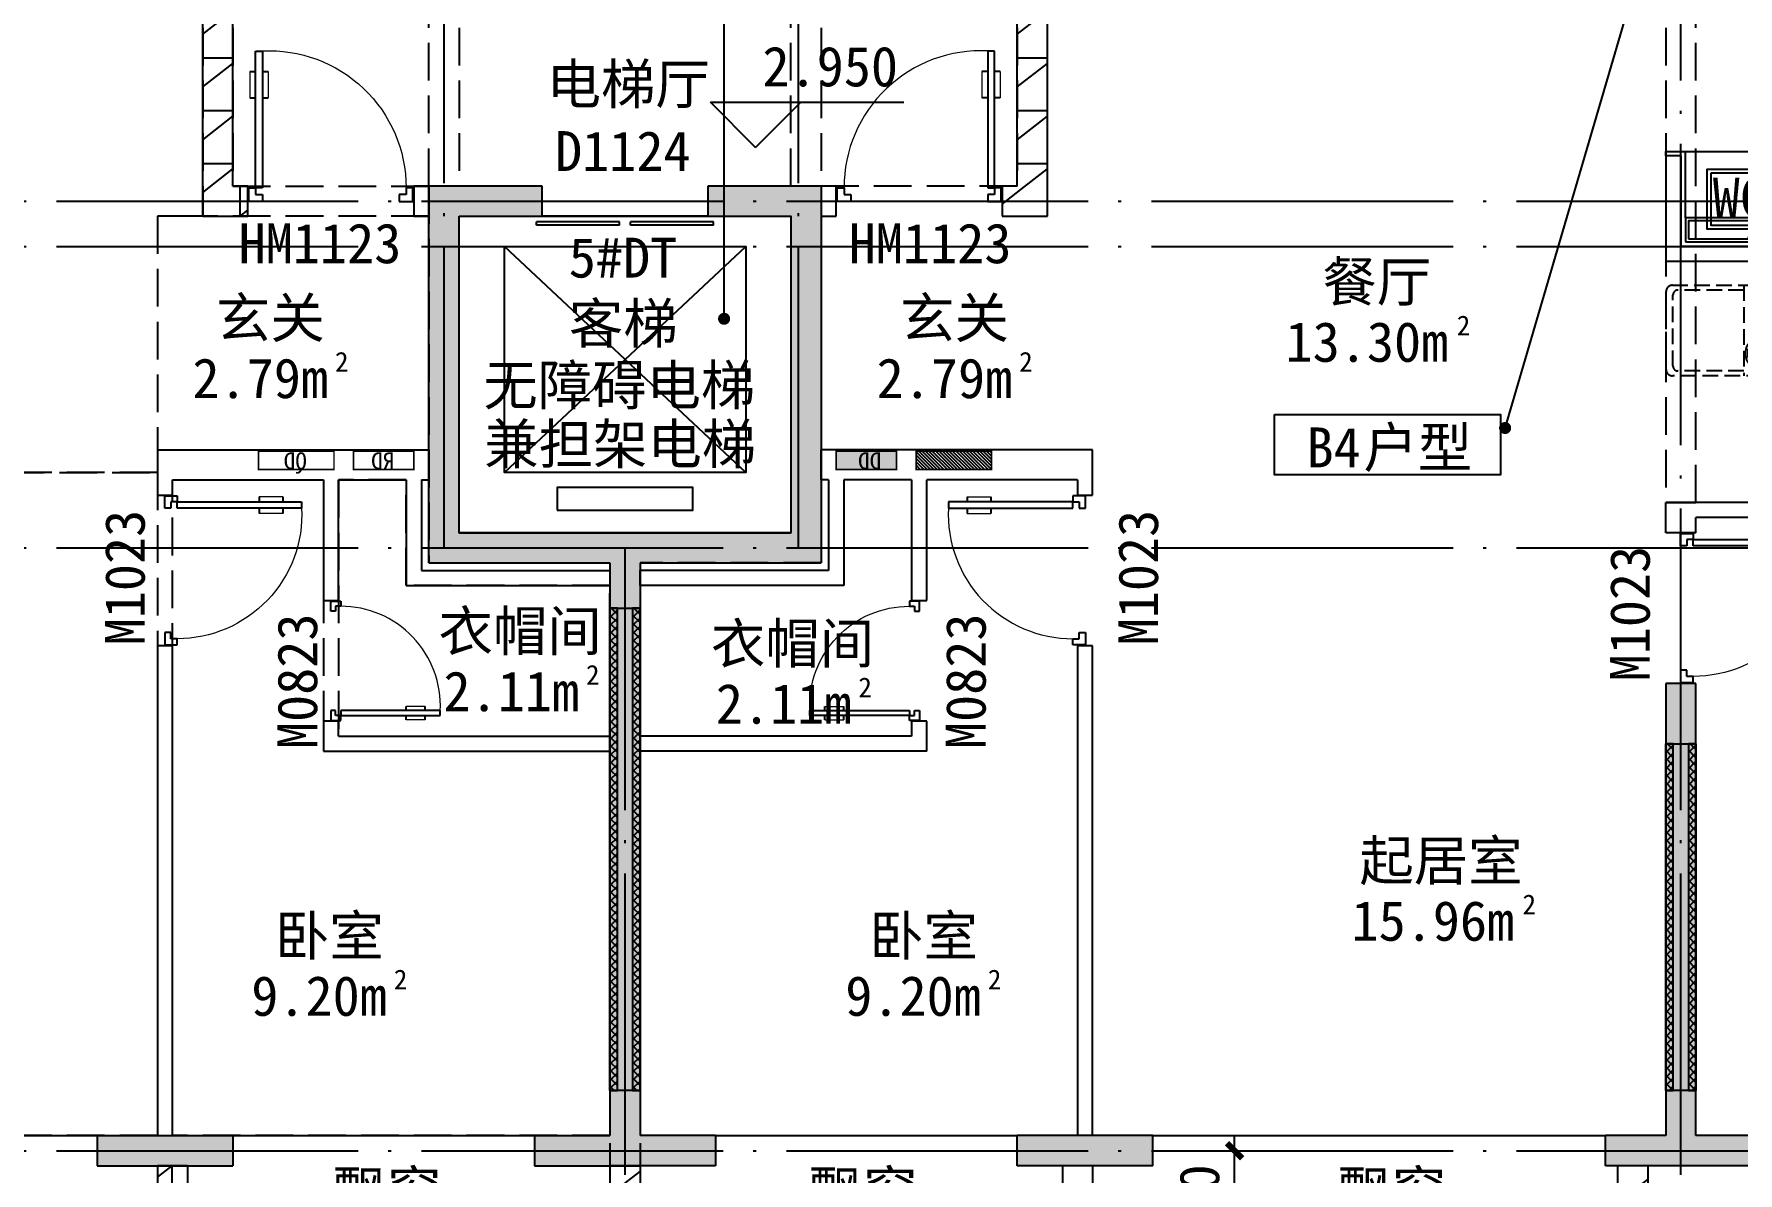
# Model space of a CAD drawing. Extents: x -46233 to 84150, y 109350 to 390860.
# Drawn here: x 14335 to 25631, y 146952 to 154508 of the extents above; entities that cross this region are included whole.
import ezdxf

# ---------------------------------------------------------------- set-up
doc = ezdxf.new("R2010")
doc.units = 0
doc.header["$LTSCALE"] = 1000
doc.header["$MEASUREMENT"] = 0
for name, pattern in [('120-WC-1.8x1.5+2.65x1.6$0$__DASH', [0.35, 0.25, -0.1]), ('3#-轴线$1$DOTE', [2.42, 2, -0.2, 0.02, -0.2]), ('DASH', [0.35, 0.25, -0.1])]:
    doc.linetypes.add(name, pattern=pattern)
doc.layers.get('Defpoints').update_dxf_attribs({"color": 4, "linetype": 'DASH'})
for name, color, linetype in [('$1$A-ANNO-TEXT', 7, 'Continuous'), ('$6$A-ANNO-TEXT', 7, 'Continuous'), ('120-MC编号-偶$0$$3$A-ANNO-TEXT', 255, 'Continuous'), ('120-MC编号-偶$0$$5$A-ANNO-TEXT', 255, 'Continuous'), ('120-O-MC$0$A-ANNO-HATC-SOLD', 252, 'Continuous'), ('120-O-MC$0$A-COLU-CONC-HATC', 204, 'Continuous'), ('120-O-MC$0$A-WALL-BLOK', 131, 'Continuous'), ('120-WC-1.8x1.5+2.65x1.6$0$A-FLOR-SPCL', 225, 'Continuous'), ('120-WC-1.8x1.5+2.65x1.6$0$FF-FIXT', 31, 'Continuous'), ('120-WC-1.8x1.5+2.65x1.6$0$FF-洁具及配件', 31, 'Continuous'), ('120-墙体$0$$0$A-ANNO-TEXT', 3, 'Continuous'), ('120-墙体$0$120-墙体$0$A-COLU-CONC-HATC', 204, 'Continuous'), ('120-墙体$0$120-墙体$0$A-DOOR', 51, 'Continuous'), ('120-墙体$0$120-墙体$0$A-WALL-BLOK', 131, 'Continuous'), ('120-墙体$0$120-墙体$0$A-WALL-CONC', 9, 'Continuous'), ('120-墙体$0$125-墙体$0$P-FIRE-FH', 1, 'Continuous'), ('120-墙体$0$A-WALL-BLOK', 131, 'Continuous'), ('120-墙体$0$P-FIRE-FH', 1, 'Continuous'), ('120-文字-标$0$A-ANNO-TEXT', 7, 'Continuous'), ('125-MC-交接$0$A-COLU-CONC-HATC', 204, 'Continuous'), ('125-MC-交接$0$A-WALL-BLOK', 131, 'Continuous'), ('125-MC-交接$0$A-WALL-INSL', 241, 'Continuous'), ('125-MC编号-偶$0$A-ANNO-TEXT', 255, 'Continuous'), ('125-O-MC$0$A-ANNO-HATC-SOLD', 252, 'Continuous'), ('125-O-MC$0$A-COLU-CONC-HATC', 204, 'Continuous'), ('125-O-MC$0$A-WALL-BLOK', 131, 'Continuous'), ('125-墙体$0$$0$A-ANNO-TEXT', 3, 'Continuous'), ('125-墙体$0$125-墙体$0$A-COLU-CONC-HATC', 204, 'Continuous'), ('125-墙体$0$125-墙体$0$A-DOOR', 51, 'Continuous'), ('125-墙体$0$125-墙体$0$A-WALL-BLOK', 131, 'Continuous'), ('125-墙体$0$125-墙体$0$A-WALL-CONC', 9, 'Continuous'), ('125-墙体$0$A-WALL-BLOK', 131, 'Continuous'), ('125-墙体$0$P-FIRE-FH', 1, 'Continuous'), ('125-文字-标$0$A-ANNO-TEXT', 7, 'Continuous'), ('125-核心筒-标准层$0$A-COLU-CONC-HATC', 204, 'Continuous'), ('125-核心筒-标准层$0$A-DOOR', 51, 'Continuous'), ('125-核心筒-标准层$0$A-FLOR-EVTR', 51, 'Continuous'), ('125-核心筒-标准层$0$A-WALL-CONC', 9, 'Continuous'), ('3#-轴线$1$A-ANNO-DOTE', 10, '3#-轴线$1$DOTE'), ('A-ANNO-DIMS', 3, 'Continuous'), ('A-ANNO-LEVL', 3, 'Continuous'), ('A-ANNO-NOTE', 3, 'Continuous'), ('A-ANNO-TEXT', 255, 'Continuous'), ('S-ANNO-TEXT', 7, 'Continuous'), ('S-PC-FQ-WYQ', 4, 'Continuous'), ('公区-文字-标$0$A-ANNO-TEXT', 7, 'Continuous')]:
    doc.layers.add(name, color=color, linetype=linetype)
doc.styles.add('120-MC编号-偶$0$Standard', font='')
doc.styles.add('120-墙体$0$Standard', font='')
doc.styles.add('120-文字-标$0$Standard', font='')
doc.styles.add('125-MC编号-偶$0$Standard', font='')
doc.styles.add('125-墙体$0$Standard', font='')
doc.styles.add('125-文字-标$0$Standard', font='')
doc.styles.add('_TCH_DIM', font='')
doc.styles.add('_TCH_DIM_T3', font='')
doc.styles.get("Standard").update_dxf_attribs({"font": ''})
doc.styles.add('公区-文字-标$0$Standard', font='')
doc.styles.get('120-MC编号-偶$0$Standard').set_extended_font_data('SimSun')
doc.styles.get('120-墙体$0$Standard').set_extended_font_data('SimSun')
doc.styles.get('120-文字-标$0$Standard').set_extended_font_data('SimSun')
doc.styles.get('125-MC编号-偶$0$Standard').set_extended_font_data('SimSun')
doc.styles.get('125-墙体$0$Standard').set_extended_font_data('SimSun')
doc.styles.get('125-文字-标$0$Standard').set_extended_font_data('SimSun')
doc.styles.get('_TCH_DIM').set_extended_font_data('SimSun')
doc.styles.get('_TCH_DIM_T3').set_extended_font_data('SimSun')
doc.styles.get('Standard').set_extended_font_data('SimSun')
doc.styles.get('公区-文字-标$0$Standard').set_extended_font_data('SimSun')
doc.dimstyles.new('_TCH_ARCH&&100', dxfattribs={"dimtxt": 264.345992, "dimasz": 100, "dimexe": 250, "dimexo": 300, "dimgap": 100, "dimtad": 1, "dimdec": 0, "dimzin": 0, "dimdsep": 46, "dimtxsty": '_TCH_DIM_T3', "dimblk": 'ARCHTICK', "dimcen": 0.09, "dimclrt": 7, "dimazin": 2, "dimtfac": 1, "dimtdec": 0, "dimtix": 1, "dimtmove": 2, "dimatfit": 3, "dimfxl": 100, "dimtolj": 1, "dimtzin": 0, "dimarcsym": 0})
pattern_1 = [(0, (0, 0), (0, 350), []), (37.875, (400, 0), (-169.6153, 218.0767), []), (90, (400, 0), (-450, 3e-14), [])]

# ---------------------------------------------------------------- blocks, each defined once
blk = doc.blocks.new('125-O-MC')
at = {"layer": '125-O-MC$0$A-COLU-CONC-HATC'}
h = blk.add_hatch(dxfattribs=at)
h.set_pattern_fill('空心砖', color=256, scale=100, style=0)
h.set_pattern_definition(pattern_1)
h.paths.add_polyline_path([(7350, -11200), (7350, -11550), (7450, -11600), (7550, -11550), (7550, -11200)])
at = {"layer": '125-O-MC$0$A-ANNO-HATC-SOLD'}
for points in [[(3950, -11000), (6950, -11000)], [(7850, -11000), (9850, -11000)]]:
    blk.add_lwpolyline(points, dxfattribs=at)
at = {"layer": '125-O-MC$0$A-WALL-BLOK'}
for p, q in [((7350, -11200), (7350, -11550)), ((7550, -11200), (7350, -11200)), ((7550, -11200), (7550, -11550))]:
    blk.add_line(p, q, dxfattribs=at)
blk = doc.blocks.new('120-O-MC')
at = {"layer": '120-O-MC$0$A-COLU-CONC-HATC'}
h = blk.add_hatch(dxfattribs=at)
h.set_pattern_fill('空心砖', color=256, scale=100, style=0)
h.set_pattern_definition(pattern_1)
h.paths.add_polyline_path([(-6750, -11200.000521), (-6750, -11550.000521), (-6650, -11600.000521), (-6550, -11550.000521), (-6550, -11200.000521)])
h = blk.add_hatch(dxfattribs=at)
h.set_pattern_fill('空心砖', color=256, scale=100, style=0)
h.set_pattern_definition(pattern_1)
h.paths.add_polyline_path([(-3070, -11200.000521), (-3070, -11550.000521), (-2870, -11700.000521), (-2870, -11200.000521)])
at = {"layer": '120-O-MC$0$A-ANNO-HATC-SOLD'}
for points in [[(-9050, -11000), (-7050, -11000)], [(-6150, -11000), (-3150, -11000)]]:
    blk.add_lwpolyline(points, dxfattribs=at)
at = {"layer": '120-O-MC$0$A-WALL-BLOK'}
for p, q in [((-6750, -11200.000521), (-6750, -11550.000521)), ((-6550, -11200.000521), (-6750, -11200.000521)), ((-6550, -11200.000521), (-6550, -11550.000521)), ((-3070, -11200.000521), (-3070, -11550.000521)), ((-2870, -11200.000521), (-3070, -11200.000521)), ((-2870, -11200.000521), (-2870, -11700.000521))]:
    blk.add_line(p, q, dxfattribs=at)
blk = doc.blocks.new('125-MC-交接')
at = {"layer": '125-MC-交接$0$A-COLU-CONC-HATC'}
h = blk.add_hatch(dxfattribs=at)
h.set_pattern_fill('空心砖', color=256, scale=100, style=0)
h.set_pattern_definition(pattern_1)
h.paths.add_polyline_path([(-100, -100), (-100, -450), (0, -500), (100, -450), (100, -100)])
h = blk.add_hatch(dxfattribs=at)
h.set_pattern_fill('空心砖', color=256, scale=100, style=0)
h.set_pattern_definition(pattern_1)
h.paths.add_polyline_path([(-100, -450), (-100, -600), (0, -600), (0, -500)])
h = blk.add_hatch(dxfattribs=at)
h.set_pattern_fill('空心砖', color=256, scale=100, style=0)
h.set_pattern_definition(pattern_1)
h.paths.add_polyline_path([(0, -500), (0, -600), (100, -600), (100, -450)])
at = {"layer": '125-MC-交接$0$A-WALL-BLOK'}
for p, q in [((-100, -100), (-100, -450)), ((100, -100), (-100, -100)), ((100, -100), (100, -450)), ((-100, -450), (-100, -450)), ((100, -450), (100, -450)), ((-100, -600), (0, -600)), ((0, -600), (100, -600))]:
    blk.add_line(p, q, dxfattribs=at)
at = {"layer": '125-MC-交接$0$A-WALL-INSL'}
for p, q in [((-100, -720), (0, -720)), ((0, -720), (100, -720))]:
    blk.add_line(p, q, dxfattribs=at)
blk = doc.blocks.new('125-墙体$0$$0$FREVGFRTG')
at = {"layer": '125-墙体$0$P-FIRE-FH', "linetype": 'Continuous', "lineweight": 13, "const_width": 10}
for points in [[(0, 0), (400, 0), (400, 120), (0, 120)], [(530, 120), (1030, 120), (1030, 0), (530, 0)]]:
    blk.add_lwpolyline(points, close=True, dxfattribs=at)
at = {"layer": '125-墙体$0$$0$A-ANNO-TEXT', "color": 1, "style": '125-墙体$0$Standard'}
for s, p in [('RD', (129, 0)), ('QD', (709, 0))]:
    blk.add_text(s, height=113.3, dxfattribs=at).set_placement(p)
blk = doc.blocks.new('125-墙体$0$125-墙体$0$$DorLib2D$00000009')
for p, q in [((0.413, 0.905), (0.413, 0.081)), ((0.454, 0.905), (0.413, 0.905)), ((0.454, 0.081), (0.454, 0.905)), ((0.413, 0.782), (0.378, 0.782)), ((0.489, 0.782), (0.454, 0.782)), ((0.413, 0.624), (0.378, 0.624)), ((0.489, 0.624), (0.454, 0.624)), ((-0.494, 0.081), (-0.453, 0.081)), ((-0.494, -0.002), (-0.494, 0.081)), ((-0.453, 0.081), (-0.453, 0.039)), ((-0.453, 0.039), (-0.412, 0.039)), ((-0.412, 0.039), (-0.412, -0.002)), ((0.413, 0.081), (0.454, 0.081)), ((0.454, 0.039), (0.413, 0.039)), ((0.413, 0.039), (0.413, -0.002)), ((0.495, 0.081), (0.454, 0.081)), ((0.454, 0.081), (0.454, 0.039)), ((0.495, -0.002), (0.495, 0.081)), ((-0.494, -0.002), (-0.494, -0.002)), ((-0.412, -0.002), (-0.494, -0.002)), ((0.413, -0.002), (0.495, -0.002)), ((0.495, -0.002), (0.495, -0.002))]:
    blk.add_line(p, q)
at = {"lineweight": 13}
for p, q in [((0.378, 0.782), (0.378, 0.624)), ((0.489, 0.782), (0.489, 0.624))]:
    blk.add_line(p, q, dxfattribs=at)
blk.add_arc((0.372, 0.082), 0.825, 87.134, 180.0717, dxfattribs=at)
blk = doc.blocks.new('125-墙体')
at = {"layer": '125-墙体$0$125-墙体$0$A-COLU-CONC-HATC'}
h = blk.add_hatch(dxfattribs=at)
h.set_pattern_fill('空心砖', color=256, scale=100, style=0)
h.set_pattern_definition(pattern_1)
h.paths.add_polyline_path([(7650, -4900), (7850, -4700), (7850, -3300), (7650, -3300)])
h = blk.add_hatch(dxfattribs=at)
h.set_pattern_fill('空心砖', color=256, scale=100, style=0)
h.set_pattern_definition(pattern_1)
h.paths.add_polyline_path([(7650, -4900), (7950, -4900), (7950, -4700), (7850, -4700)])
h = blk.add_hatch(dxfattribs=at)
h.set_pattern_fill('空心砖', color=256, scale=100, style=0)
h.set_pattern_definition(pattern_1)
h.paths.add_polyline_path([(9150, -4700), (9050, -4700), (9050, -4900), (9150, -4900)])
for points in [[(6950, -11200), (7400, -11200), (7400, -11000), (6950, -11000)], [(7400, -11000), (7400, -11200), (7850, -11200), (7850, -11000)], [(9850, -11000), (9850, -11200), (10350, -11200), (10350, -11000)]]:
    blk.add_hatch(color=256, dxfattribs=at).paths.add_polyline_path(points)
at = {"layer": '125-墙体$0$125-墙体$0$A-WALL-BLOK'}
for p, q in [((7350, -6450), (8500, -6450)), ((7350, -6450), (7350, -6750)), ((8500, -6450), (9050, -6450)), ((9050, -6450), (9150, -6450)), ((9150, -6450), (9150, -6650)), ((7450, -6650), (8450, -6650)), ((7450, -6750), (7450, -6650)), ((8450, -6650), (8450, -7450)), ((8550, -6650), (9000, -6650)), ((8550, -7450), (8550, -6650)), ((9000, -6650), (9000, -7350)), ((9100, -6650), (9150, -6650)), ((9100, -6650), (9100, -7250)), ((7350, -6750), (7450, -6750)), ((9100, -7250), (10350, -7250)), ((10350, -7250), (10350, -7350)), ((8450, -7450), (8550, -7450)), ((9000, -7350), (10350, -7350)), ((7450, -7750), (7350, -7750)), ((7350, -7750), (7350, -11000)), ((7450, -11000), (7450, -7750)), ((8550, -8250), (8450, -8250)), ((8450, -8250), (8450, -8450)), ((8550, -8350), (8550, -8250)), ((8550, -8350), (10350, -8350)), ((10350, -8350), (10350, -8450)), ((8450, -8450), (10350, -8450))]:
    blk.add_line(p, q, dxfattribs=at)
at = {"layer": '125-墙体$0$125-墙体$0$A-WALL-CONC'}
for p, q in [((6950, -11000), (7400, -11000)), ((6950, -11000), (6950, -11200)), ((7400, -11000), (7850, -11000)), ((7850, -11000), (7850, -11200)), ((9850, -11000), (10350, -11000)), ((6950, -11200), (7400, -11200)), ((7400, -11200), (7850, -11200)), ((9850, -11200), (10350, -11200))]:
    blk.add_line(p, q, dxfattribs=at)
blk.add_lwpolyline([(9850, -11000), (9850, -11200)], dxfattribs=at)
at = {"layer": '125-墙体$0$A-WALL-BLOK'}
for p, q in [((7650, -4900), (7650, -3300)), ((7850, -4700), (7850, -3300)), ((7950, -4700), (7850, -4700)), ((7950, -4900), (7950, -4700)), ((9150, -4700), (9050, -4700)), ((9050, -4700), (9050, -4900)), ((9150, -4900), (9150, -4700)), ((7650, -4900), (7950, -4900)), ((9050, -4900), (9150, -4900))]:
    blk.add_line(p, q, dxfattribs=at)
at = {"layer": 'Defpoints'}
blk.add_lwpolyline([(8600, 100), (8600, -3300), (7850, -3300), (7850, -4700), (9150, -4700), (9150, -7200), (10350, -7200), (10350, -11200)], dxfattribs=at)
at = {"linetype": 'ByBlock', "xscale": -1}
blk.add_blockref('125-墙体$0$$0$FREVGFRTG', (9050, -6580), dxfattribs=at)
at = {"layer": '125-墙体$0$125-墙体$0$A-DOOR'}
for p, xscale, yscale, zscale, rotation in [((8500, -4800), 1100, -1100, 200, 180), ((7400, -7250), -1000, 1000, 100, 270), ((8500, -7850), 800, 800, 100, 270)]:
    blk.add_blockref('125-墙体$0$125-墙体$0$$DorLib2D$00000009', p, dxfattribs=dict(at, xscale=xscale, yscale=yscale, zscale=zscale, rotation=rotation))
blk = doc.blocks.new('120-WC-1.8x1.5+2.65x1.6$0$REWREWR')
at = {"layer": '120-WC-1.8x1.5+2.65x1.6$0$A-FLOR-SPCL', "linetype": '120-WC-1.8x1.5+2.65x1.6$0$__DASH', "ltscale": 0.5}
for p, q in [((15260162, -510296), (15260785, -510296)), ((15260112, -511063), (15260112, -510346)), ((15260150, -510918), (15260150, -510391)), ((15260190, -510351), (15260757, -510351)), ((15260797, -510918), (15260797, -510391)), ((15260835, -510346), (15260835, -511063)), ((15260835, -510918), (15260112, -510918)), ((15260243, -510975), (15260243, -510964)), ((15260324, -510950), (15260259, -510950)), ((15260259, -510950), (15260259, -510966)), ((15260259, -510966), (15260324, -510966)), ((15260324, -510966), (15260324, -510950)), ((15260334, -510976), (15260334, -510964)), ((15260112, -511027), (15260709, -511027)), ((15260112, -511063), (15260835, -511063)), ((15260709, -510997), (15260709, -511028)), ((15260793, -510997), (15260709, -510997)), ((15260793, -511028), (15260793, -510997)), ((15260793, -511027), (15260835, -511027))]:
    blk.add_line(p, q, dxfattribs=at)
blk.add_lwpolyline([(15260374, -510968, 0.185158), (15260369, -510956, 0.102042), (15260350, -510941, 0.060862), (15260325, -510933, 0.047173), (15260291, -510930, 0.047173), (15260257, -510933, 0.060862), (15260232, -510941, 0.102042), (15260213, -510956, 0.185158), (15260208, -510968, 0.185158), (15260213, -510981, 0.102042), (15260232, -510995, 0.060862), (15260257, -511003, 0.047173), (15260291, -511007, 0.047173), (15260325, -511003, 0.060862), (15260350, -510995, 0.102042), (15260369, -510981, 0.185158)], format="xyb", close=True, dxfattribs=at)
for points in [[(15260259, -510955, 0.008736), (15260256, -510956, 0.076276), (15260244, -510961, 0.259034), (15260243, -510964, 0.259034)], [(15260243, -510964, 0.259034), (15260244, -510968, 0.076276), (15260256, -510973, 0.036515), (15260270, -510975, 0.026615), (15260288, -510976, 0.026615), (15260307, -510975, 0.036515), (15260321, -510973, 0.076276), (15260332, -510968, 0.259034), (15260334, -510964, 0.259034), (15260332, -510961, 0.056762), (15260324, -510957, 0.036515)], [(15260243, -510975, 0.259034), (15260244, -510978, 0.076276), (15260256, -510983, 0.036515), (15260270, -510986, 0.026615), (15260288, -510987, 0.026615), (15260307, -510986, 0.036515), (15260321, -510983, 0.076276), (15260332, -510978, 0.259034), (15260334, -510975, 0.078462), (15260334, -510973, 0.056762)]]:
    blk.add_lwpolyline(points, format="xyb", dxfattribs=at)
blk.add_circle((15260749, -511028), 17.5, dxfattribs=at)
for centre, radius, start, end in [((15260162, -510346), 50, 90, 180), ((15260785, -510346), 50, 0, 90), ((15260190, -510391), 40, 90, 180), ((15260757, -510391), 40, 0, 90)]:
    blk.add_arc(centre, radius, start, end, dxfattribs=at)
at = {"layer": '120-WC-1.8x1.5+2.65x1.6$0$A-FLOR-SPCL', "linetype": '120-WC-1.8x1.5+2.65x1.6$0$__DASH', "ltscale": 0.5, "width": 0.8, "flags": 9}
for tag in ['YSIZE', 'XSIZE']:
    blk.add_attdef(tag, (15260490, -511063), '', height=0.5, rotation=180, dxfattribs=at)
blk = doc.blocks.new('120-WC-1.8x1.5+2.65x1.6$0$A$C569A68CE')
at = {"layer": '120-WC-1.8x1.5+2.65x1.6$0$A-FLOR-SPCL'}
for p, q in [((-17, -195), (-16, -195)), ((14, -195), (15, -195))]:
    blk.add_line(p, q, dxfattribs=at)
for points in [[(21, 14), (17, 19), (11, 23), (5, 26), (-1, 27), (-7, 26), (-13, 23), (-19, 19), (-23, 14), (-25, 8), (-26, 2), (-25, -5), (-23, -11), (-19, -16), (-13, -20), (-8, -22), (-7, -23), (-6, -23), (-5, -24), (-5, -25), (-5, -26), (-5, -76), (-5, -77), (-5, -78), (-4, -79), (-3, -80), (-2, -80), (-1, -80), (0, -80), (1, -80), (2, -79), (3, -78), (3, -77), (3, -76), (3, -26), (3, -25), (3, -24), (4, -23), (5, -23), (5, -22), (11, -20), (17, -16), (21, -11), (23, -5), (24, 2), (23, 8)], [(20, 14), (16, 19), (11, 23), (5, 25), (-1, 26), (-7, 25), (-13, 23), (-18, 19), (-22, 14), (-25, 8), (-26, 2), (-25, -4), (-22, -10), (-18, -15), (-13, -19), (-7, -22), (-6, -22), (-6, -23), (-5, -24), (-5, -25), (-5, -26), (-5, -76), (-4, -77), (-4, -78), (-4, -79), (-3, -79), (-2, -80), (-1, -80), (0, -80), (1, -79), (1, -79), (2, -78), (2, -77), (2, -76), (2, -26), (2, -25), (3, -24), (4, -23), (4, -22), (5, -22), (11, -19), (16, -15), (20, -10), (23, -4), (23, 2), (23, 8)], [(16, -16), (15, -17), (15, -190), (14, -194), (13, -198), (10, -201), (7, -204), (3, -206), (-1, -206), (-5, -206), (-9, -204), (-12, -201), (-15, -198), (-16, -194), (-17, -190), (-17, -17), (-18, -16), (-18, -190), (-17, -195), (-16, -199), (-13, -202), (-10, -205), (-5, -207), (-1, -207), (3, -207), (7, -205), (11, -202), (14, -199), (15, -195), (16, -190)], [(15, -17), (11, -20), (5, -22), (5, -23), (4, -23), (3, -24), (3, -25), (3, -26), (3, -76), (3, -78), (2, -79), (1, -80), (-2, -80), (-3, -80), (-4, -79), (-5, -78), (-5, -76), (-5, -26), (-5, -25), (-5, -24), (-6, -23), (-7, -23), (-8, -22), (-13, -20), (-17, -17), (-17, -190), (-16, -194), (-15, -198), (-12, -201), (-9, -204), (-5, -206), (-1, -206), (3, -206), (7, -204), (10, -201), (13, -198), (14, -194), (15, -190)]]:
    blk.add_lwpolyline(points, close=True, dxfattribs=at)
blk.add_lwpolyline([(-14, -72), (-14, -71), (-13, -71), (-13, -71), (-13, -71), (-13, -71), (-13, -70), (-13, -70), (-13, -70), (-13, -70), (-13, -70), (-12, -69), (-12, -69), (-11, -69), (-11, -69), (-10, -68), (-9, -68), (-8, -68), (-6, -67), (-4, -67), (-2, -67), (0, -67), (2, -67), (4, -67), (5, -68), (7, -68), (8, -68), (8, -69), (9, -69), (10, -69), (10, -69), (11, -70), (11, -70), (11, -70), (11, -70), (11, -70), (11, -71), (11, -71), (11, -71), (11, -71), (11, -71), (11, -72), (11, -72), (11, -72), (11, -72), (11, -72), (11, -72), (11, -73), (11, -73), (11, -73), (11, -73), (11, -73), (10, -74), (10, -74), (9, -74), (8, -74), (8, -75), (7, -75), (5, -75), (4, -76), (2, -76), (0, -76), (-2, -76), (-4, -76), (-6, -76), (-8, -75), (-9, -75), (-10, -75), (-11, -74), (-11, -74), (-12, -74), (-12, -74), (-13, -73), (-13, -73), (-13, -73), (-13, -73), (-13, -73), (-13, -72), (-13, -72), (-13, -72), (-13, -72), (-14, -72), (-14, -72)], dxfattribs=at)
blk = doc.blocks.new('120-WC-1.8x1.5+2.65x1.6$0$A$C05716B03')
at = {"layer": '120-WC-1.8x1.5+2.65x1.6$0$A-FLOR-SPCL'}
for points in [[(-100, 400), (500, 400), (500, 0), (-100, 0)], [(475, 25), (-75, 25), (-75, 375), (475, 375)]]:
    blk.add_lwpolyline(points, close=True, dxfattribs=at)
for radius in [36, 23]:
    blk.add_circle((200, 192), radius, dxfattribs=at)
blk = doc.blocks.new('120-WC-1.8x1.5+2.65x1.6$0$A$C4A066A6E')
at = {"layer": '120-WC-1.8x1.5+2.65x1.6$0$FF-FIXT', "color": 8}
blk.add_blockref('120-WC-1.8x1.5+2.65x1.6$0$A$C569A68CE', (0, 456), dxfattribs=at)
at = {"layer": '120-WC-1.8x1.5+2.65x1.6$0$FF-洁具及配件', "color": 8, "ltscale": 0.01, "xscale": -1}
blk.add_blockref('120-WC-1.8x1.5+2.65x1.6$0$A$C05716B03', (200, 0), dxfattribs=at)
blk = doc.blocks.new('120-WC-1.8x1.5+2.65x1.6$0$A$C096A077C')
at = {"layer": '120-WC-1.8x1.5+2.65x1.6$0$A-FLOR-SPCL'}
blk.add_line((-182, 0), (57, 0), dxfattribs=at)
for points in [[(-366, -84), (-534, -84), (-534, 84), (-366, 84)], [(-369, -81), (-531, -81), (-531, 81), (-369, 81)], [(-30, -23), (-30, 23), (-150, 23), (-150, -23)], [(-150, 20), (-150, -20), (-30, -20), (-30, 20)], [(-30, -60), (-30, 60), (0, 60), (0, -60)]]:
    blk.add_lwpolyline(points, close=True, dxfattribs=at)
for points in [[(-450, -45), (-450, 45)], [(-405, 0), (-495, 0)]]:
    blk.add_lwpolyline(points, dxfattribs=at)
blk.add_circle((-450, 0), 11.2, dxfattribs=at)
blk = doc.blocks.new('120-WC-1.8x1.5+2.65x1.6$0$dfghrtjrtuj6')
at = {"layer": '120-WC-1.8x1.5+2.65x1.6$0$A-FLOR-SPCL'}
for points in [[(-217, 0, 0.071142), (-213, -58, 0.019152), (-193, -212, 0.090609), (-149, -404, 0.163158), (-38, -508, 0.273043), (73, -490, 0.094885), (149, -404, 0.090609), (193, -212, 0.019152), (213, -58, 0.071142), (217, 0)], [(-165, -12, 0.180688), (-197, -186, -4.705295)], [(-107, -6, 0.237416), (-194, -208, -3.87225)], [(-120, -51, 0.129606), (-180, -259, 0.211204), (-80, -482, 2.252949)], [(106, -51, -0.095348), (166, -225, -0.180567), (120, -417, -0.059956), (65, -481, -0.149733), (0, -504, -0.149733), (-65, -481, -0.059956), (-120, -417, -0.180567), (-166, -225, -0.095348), (-106, -51, 0.095348)], [(-61, -51), (-62, -32, 1.018669), (-84, -32), (-85, -51)], [(61, -51), (62, -32, -1.018669), (84, -32), (85, -51)], [(120, -51, -0.129606), (180, -259, -0.211204), (80, -482, -2.252949)], [(107, -6, -0.237416), (194, -208, 3.87225)], [(165, -12, -0.180688), (197, -186, 4.705295)]]:
    blk.add_lwpolyline(points, format="xyb", dxfattribs=at)
blk.add_lwpolyline([(-120, -51), (120, -51)], dxfattribs=at)
blk = doc.blocks.new('120-WC-1.8x1.5+2.65x1.6$0$A$C446C3F73')
at = {"layer": '120-WC-1.8x1.5+2.65x1.6$0$A-FLOR-SPCL'}
blk.add_lwpolyline([(-50, -50), (50, -50), (50, 50), (-50, 50)], close=True, dxfattribs=at)
for centre, radius in [((-39, 39), 4), ((0, 0), 40), ((39, 39), 4), ((-39, -39), 4), ((39, -39), 4)]:
    blk.add_circle(centre, radius, dxfattribs=at)
blk = doc.blocks.new('120-WC-1.8x1.5+2.65x1.6$0$A$C375b1e90')
at = {"layer": '120-WC-1.8x1.5+2.65x1.6$0$A-FLOR-SPCL'}
for points in [[(0, -770), (-10, -770), (-10, 0)], [(0, -770), (0, 0)]]:
    blk.add_lwpolyline(points, dxfattribs=at)
blk.add_lwpolyline([(15, -120), (5, -120), (5, -890), (15, -890)], close=True, dxfattribs=at)
blk = doc.blocks.new('120-WC-1.8x1.5+2.65x1.6')
at = {"layer": '120-WC-1.8x1.5+2.65x1.6$0$A-FLOR-SPCL'}
for p, q in [((-30, -30), (-1470, -30)), ((-250, -870), (-250, -30)), ((-30, -870), (-30, -30)), ((-430, -1770), (-430, -870)), ((-430, -870), (-30, -870)), ((-1630, -1770), (-1630, -950)), ((-1470, -950), (-1470, -1770)), ((-2650, -1170), (-1630, -1170)), ((-1470, -1770), (-430, -1770)), ((770, -1930), (-1820, -1930)), ((-1820, -1930), (-1820, -3470)), ((-180, -2130), (-180, -1930)), ((770, -3470), (770, -1930)), ((-980, -2130), (-180, -2130))]:
    blk.add_line(p, q, dxfattribs=at)
for points in [[(-1500, -50), (-1470, -50), (-1470, -30)], [(-1630, -950), (-1600, -950)], [(-1470, -950), (-1500, -950)], [(-1470, -950), (-430, -950)], [(-2650, -1200), (-2650, -1170)], [(-2520, -1610), (-2520, -1170)], [(-980, -1930), (-1820, -1930), (-1820, -2530), (-980, -2530), (-980, -2130)], [(-180, -3470), (-180, -1930)], [(-120, -3470), (-120, -1930)], [(-1750, -3500), (-1750, -3470), (-1820, -3470)], [(-850, -3500), (-850, -3470), (770, -3470)]]:
    blk.add_lwpolyline(points, dxfattribs=at)
for points in [[(-206, -713), (-206, -272), (-94, -272), (-94, -713)], [(-2520, -1770), (-1630, -1770), (-1630, -1610), (-2520, -1610)], [(-2500, -1750), (-1650, -1750), (-1650, -1630), (-2500, -1630)], [(-1820, -2090), (-180, -2090), (-180, -1930), (-1820, -1930)], [(-1800, -2070), (-200, -2070), (-200, -1950), (-1800, -1950)], [(-357, -2086), (-798, -2086), (-798, -1974), (-357, -1974)], [(-155, -1930), (-145, -1930), (-145, -2700), (-155, -2700)]]:
    blk.add_lwpolyline(points, close=True, dxfattribs=at)
at = {"layer": 'Defpoints'}
for points in [[(-1500, -1800), (0, -1800), (0, 0), (-1500, 0)], [(-1500, 0), (0, 0), (0, -1800), (-1500, -1800)], [(-1850, -3500), (800, -3500), (800, -1900), (-1850, -1900)], [(800, -1900), (-1850, -1900), (-1850, -3500), (800, -3500)]]:
    blk.add_lwpolyline(points, close=True, dxfattribs=at)
at = {"layer": '120-WC-1.8x1.5+2.65x1.6$0$A-FLOR-SPCL', "xscale": -1}
for name, p, rotation in [('120-WC-1.8x1.5+2.65x1.6$0$dfghrtjrtuj6', (-250, -490), 270), ('120-WC-1.8x1.5+2.65x1.6$0$A$C446C3F73', (-300, -795), 270), ('120-WC-1.8x1.5+2.65x1.6$0$A$C4A066A6E', (-2075, -1287), 180), ('120-WC-1.8x1.5+2.65x1.6$0$A$C446C3F73', (-230, -2180), 270), ('120-WC-1.8x1.5+2.65x1.6$0$A$C096A077C', (325, -3470), 90), ('120-WC-1.8x1.5+2.65x1.6$0$A$C446C3F73', (325, -3420), 90)]:
    blk.add_blockref(name, p, dxfattribs=dict(at, rotation=rotation))
at = {"layer": '120-WC-1.8x1.5+2.65x1.6$0$A-FLOR-SPCL'}
for name, p in [('120-WC-1.8x1.5+2.65x1.6$0$A$C096A077C', (-430, -1380)), ('120-WC-1.8x1.5+2.65x1.6$0$A$C375b1e90', (-145, -1930))]:
    blk.add_blockref(name, p, dxfattribs=at)
at = {"layer": '120-WC-1.8x1.5+2.65x1.6$0$A-FLOR-SPCL', "xscale": -1}
for name, p in [('120-WC-1.8x1.5+2.65x1.6$0$A$C446C3F73', (-2000, -1950)), ('120-WC-1.8x1.5+2.65x1.6$0$A$C4A066A6E', (-1391, -2412)), ('120-WC-1.8x1.5+2.65x1.6$0$dfghrtjrtuj6', (-580, -2130))]:
    blk.add_blockref(name, p, dxfattribs=at)
at = {"layer": '120-WC-1.8x1.5+2.65x1.6$0$A-FLOR-SPCL', "xscale": 0.830108359133129, "yscale": 0.830108359133129, "zscale": 0.830108359133129, "rotation": 90}
blk.add_blockref('120-WC-1.8x1.5+2.65x1.6$0$REWREWR', (-426249, -12670205), dxfattribs=at)
blk = doc.blocks.new('120-墙体$0$GTFT')
at = {"layer": '120-墙体$0$125-墙体$0$P-FIRE-FH'}
h = blk.add_hatch(dxfattribs=at)
h.set_pattern_fill('ANSI31', color=256, scale=10, angle=180)
h.set_pattern_definition([(225, (-19117.115, 13159.851), (11.22532, -11.22532), [])])
h.paths.add_polyline_path([(-530, 120), (-1030, 120), (-1030, 0), (-530, 0)])
at = {"layer": '120-墙体$0$125-墙体$0$P-FIRE-FH', "linetype": 'Continuous', "lineweight": 13}
h = blk.add_hatch(color=250, dxfattribs=at)
h.dxf.hatch_style = 1
h.paths.add_polyline_path([(0, 0), (-400, 0), (-400, 120), (0, 120)])
at = {"layer": '120-墙体$0$P-FIRE-FH', "linetype": 'Continuous', "lineweight": 13, "const_width": 10}
for points in [[(-530, 120), (-1030, 120), (-1030, 0), (-530, 0)], [(0, 0), (-400, 0), (-400, 120), (0, 120)]]:
    blk.add_lwpolyline(points, close=True, dxfattribs=at)
at = {"layer": '120-墙体$0$$0$A-ANNO-TEXT', "color": 1, "style": '120-墙体$0$Standard'}
blk.add_text('DD', height=113.3, dxfattribs=at).set_placement((-299, 0))
blk = doc.blocks.new('120-墙体$0$120-墙体$0$$DorLib2D$00000009')
for p, q in [((0.413, 0.905), (0.413, 0.081)), ((0.454, 0.905), (0.413, 0.905)), ((0.454, 0.081), (0.454, 0.905)), ((0.413, 0.782), (0.378, 0.782)), ((0.489, 0.782), (0.454, 0.782)), ((0.413, 0.624), (0.378, 0.624)), ((0.489, 0.624), (0.454, 0.624)), ((-0.494, 0.081), (-0.453, 0.081)), ((-0.494, -0.002), (-0.494, 0.081)), ((-0.453, 0.081), (-0.453, 0.039)), ((-0.453, 0.039), (-0.412, 0.039)), ((-0.412, 0.039), (-0.412, -0.002)), ((0.413, 0.081), (0.454, 0.081)), ((0.454, 0.039), (0.413, 0.039)), ((0.413, 0.039), (0.413, -0.002)), ((0.495, 0.081), (0.454, 0.081)), ((0.454, 0.081), (0.454, 0.039)), ((0.495, -0.002), (0.495, 0.081)), ((-0.494, -0.002), (-0.494, -0.002)), ((-0.412, -0.002), (-0.494, -0.002)), ((0.413, -0.002), (0.495, -0.002)), ((0.495, -0.002), (0.495, -0.002))]:
    blk.add_line(p, q)
at = {"lineweight": 13}
for p, q in [((0.378, 0.782), (0.378, 0.624)), ((0.489, 0.782), (0.489, 0.624))]:
    blk.add_line(p, q, dxfattribs=at)
blk.add_arc((0.372, 0.082), 0.825, 87.134, 180.0717, dxfattribs=at)
blk = doc.blocks.new('120-墙体')
at = {"layer": '120-墙体$0$120-墙体$0$A-COLU-CONC-HATC'}
h = blk.add_hatch(dxfattribs=at)
h.set_pattern_fill('空心砖', color=256, scale=100, style=0)
h.set_pattern_definition(pattern_1)
h.paths.add_polyline_path([(-7050, -4700), (-6850, -4900), (-6850, -3300), (-7050, -3300)])
h = blk.add_hatch(dxfattribs=at)
h.set_pattern_fill('空心砖', color=256, scale=100, style=0)
h.set_pattern_definition(pattern_1)
h.paths.add_polyline_path([(-8350, -4900), (-8250, -4900), (-8250, -4700), (-8350, -4700)])
h = blk.add_hatch(dxfattribs=at)
h.set_pattern_fill('空心砖', color=256, scale=100, style=0)
h.set_pattern_definition(pattern_1)
h.paths.add_polyline_path([(-7050, -4700), (-7150, -4700), (-7150, -4900), (-6850, -4900)])
for points in [[(-2550, -11000), (-2550, -8000), (-2750, -8000), (-2750, -11000), (-2650, -11067)], [(-9050, -11200), (-9050, -11000), (-9550, -11000), (-9550, -11200)], [(-6600, -11200), (-6600, -11000), (-7050, -11000), (-7050, -11200)], [(-6150, -11000), (-6600, -11000), (-6600, -11200), (-6150, -11200)], [(-2650, -11067), (-2750, -11000), (-3150, -11000), (-3150, -11200), (-2650, -11200)], [(-2000, -11000), (-2550, -11000), (-2650, -11067), (-2650, -11200), (-2000, -11200)]]:
    blk.add_hatch(color=256, dxfattribs=at).paths.add_polyline_path(points)
at = {"layer": '120-墙体$0$120-墙体$0$A-WALL-BLOK'}
for p, q in [((-2750, -4500), (-2750, -5200)), ((-2650, -4500), (-2750, -4500)), ((-2650, -4500), (-2650, -5100)), ((-2000, -5100), (-2650, -5100)), ((-2050, -5200), (-2750, -5200)), ((-8250, -6450), (-8350, -6450)), ((-8350, -6650), (-8350, -6450)), ((-7700, -6450), (-8250, -6450)), ((-6550, -6450), (-7700, -6450)), ((-6550, -6750), (-6550, -6450)), ((-8300, -6650), (-8350, -6650)), ((-8300, -6650), (-8300, -7250)), ((-7750, -6650), (-8200, -6650)), ((-8200, -6650), (-8200, -7350)), ((-7750, -6650), (-7750, -7450)), ((-6650, -6650), (-7650, -6650)), ((-7650, -7450), (-7650, -6650)), ((-6650, -6650), (-6650, -6750)), ((-6650, -6750), (-6550, -6750)), ((-2750, -7000), (-2750, -6800)), ((-2050, -6800), (-2750, -6800)), ((-2550, -7000), (-2550, -6900)), ((-2000, -6900), (-2550, -6900)), ((-8300, -7250), (-9550, -7250)), ((-9550, -7350), (-9550, -7250)), ((-8200, -7350), (-9550, -7350)), ((-7750, -7450), (-7650, -7450)), ((-6550, -7750), (-6650, -7750)), ((-6650, -7750), (-6650, -11000)), ((-6550, -11000), (-6550, -7750)), ((-7750, -8350), (-9550, -8350)), ((-9550, -8450), (-9550, -8350)), ((-7650, -8250), (-7750, -8250)), ((-7750, -8250), (-7750, -8350)), ((-7650, -8450), (-7650, -8250)), ((-7650, -8450), (-9550, -8450))]:
    blk.add_line(p, q, dxfattribs=at)
at = {"layer": '120-墙体$0$120-墙体$0$A-WALL-CONC'}
for p, q in [((-2550, -7000), (-2750, -7000)), ((-2550, -8000), (-2750, -8000)), ((-2750, -8000), (-2750, -11000)), ((-2550, -11000), (-2550, -8000)), ((-9050, -11000), (-9550, -11000)), ((-6600, -11000), (-7050, -11000)), ((-7050, -11200), (-7050, -11000)), ((-6150, -11000), (-6600, -11000)), ((-6150, -11200), (-6150, -11000)), ((-2750, -11000), (-3150, -11000)), ((-3150, -11200), (-3150, -11000)), ((-2000, -11000), (-2550, -11000)), ((-9050, -11200), (-9550, -11200)), ((-6600, -11200), (-7050, -11200)), ((-6150, -11200), (-6600, -11200)), ((-2650, -11200), (-3150, -11200)), ((-2000, -11200), (-2650, -11200))]:
    blk.add_line(p, q, dxfattribs=at)
blk.add_lwpolyline([(-9050, -11000), (-9050, -11200)], dxfattribs=at)
at = {"layer": '120-墙体$0$A-WALL-BLOK'}
for p, q in [((-7050, -4700), (-7050, -3300)), ((-6850, -4900), (-6850, -3300)), ((-8250, -4700), (-8350, -4700)), ((-8350, -4700), (-8350, -4900)), ((-8250, -4900), (-8250, -4700)), ((-7050, -4700), (-7150, -4700)), ((-7150, -4700), (-7150, -4900)), ((-8350, -4900), (-8250, -4900)), ((-7150, -4900), (-6850, -4900))]:
    blk.add_line(p, q, dxfattribs=at)
at = {"layer": 'Defpoints'}
blk.add_lwpolyline([(-7800, 100), (-7800, -3300), (-7050, -3300), (-7050, -4700), (-8350, -4700), (-8350, -7200), (-9550, -7200), (-9550, -11200)], dxfattribs=at)
blk.add_lwpolyline([(-2550, -3300), (-2750, -3300), (-2750, -6800), (-2550, -6800)], close=True, dxfattribs=at)
blk.add_blockref('120-WC-1.8x1.5+2.65x1.6', (-100, -3300))
at = {"xscale": -1}
blk.add_blockref('120-墙体$0$GTFT', (-8250, -6580), dxfattribs=at)
at = {"layer": '120-墙体$0$120-墙体$0$A-DOOR', "xscale": 1100, "yscale": 1100, "zscale": 200}
blk.add_blockref('120-墙体$0$120-墙体$0$$DorLib2D$00000009', (-7700, -4800), dxfattribs=at)
at = {"layer": '120-墙体$0$120-墙体$0$A-DOOR'}
for p, xscale, yscale, zscale, rotation in [((-6600, -7250), -1000, -1000, 100, 270), ((-2650, -7500), 1000, -1000, 200, 90), ((-7700, -7850), 800, -800, 100, 270)]:
    blk.add_blockref('120-墙体$0$120-墙体$0$$DorLib2D$00000009', p, dxfattribs=dict(at, xscale=xscale, yscale=yscale, zscale=zscale, rotation=rotation))
blk = doc.blocks.new('125-核心筒-标准层$0$A$C524E5E6F')
at = {"layer": '125-核心筒-标准层$0$A-FLOR-EVTR'}
for points in [[(0, 0), (2200, 0), (2200, -2100), (0, -2100)], [(300, -200), (1900, -200), (1900, -1700), (300, -1700)], [(650, -1950), (1550, -1950), (1550, -1800), (650, -1800)]]:
    blk.add_lwpolyline(points, close=True, dxfattribs=at)
for points in [[(300, -1700), (1900, -200)], [(1900, -1700), (300, -200)]]:
    blk.add_lwpolyline(points, dxfattribs=at)
blk = doc.blocks.new('125-核心筒-标准层$0$$DORLIB2D$00000127')
at = {"color": 0}
for points in [[(-0.533, 0.795), (-0.533, 0.69)], [(-0.033, 0.795), (-0.533, 0.795)], [(-0.033, 0.795), (-0.033, 0.69)], [(0.533, 0.795), (0.033, 0.795)], [(0.033, 0.795), (0.033, 0.69)], [(0.533, 0.795), (0.533, 0.69)], [(-0.033, 0.69), (-0.533, 0.69)], [(0.533, 0.69), (0.033, 0.69)], [(0.5, 0.5), (-0.5, 0.5)]]:
    blk.add_lwpolyline(points, dxfattribs=at)
blk = doc.blocks.new('125-核心筒-标准层')
at = {"layer": '125-核心筒-标准层$0$A-COLU-CONC-HATC'}
for points in [[(-1300, -100), (-1100, 100), (-1100, 2200), (-1300, 2400)], [(-1100, 2200), (-550, 2200), (-550, 2400), (-1300, 2400)], [(1300, 2400), (550, 2400), (550, 2200), (1100, 2200)], [(1300, 2400), (1100, 2200), (1100, 100), (1300, -100)], [(-1100, 100), (-1300, -100), (-100, -100), (0, -33.3), (0, 100)], [(0, -33.3), (100, -100), (1300, -100), (1100, 100), (0, 100)], [(0, -33.3), (-100, -100), (-100, -3900), (0, -3966.7), (100, -3900), (100, -100)], [(-100, -3900), (-100, -4100), (0, -4100), (0, -3966.7)], [(0, -3966.7), (0, -4100), (100, -4100), (100, -3900)]]:
    blk.add_hatch(color=256, dxfattribs=at).paths.add_polyline_path(points)
at = {"layer": '125-核心筒-标准层$0$A-WALL-CONC'}
for p, q in [((-1300, -100), (-1300, 2400)), ((-550, 2400), (-1300, 2400)), ((-550, 2200), (-550, 2400)), ((1300, 2400), (550, 2400)), ((550, 2400), (550, 2200)), ((1300, 2400), (1300, -100)), ((-1100, 100), (-1100, 2200)), ((-1100, 2200), (-550, 2200)), ((550, 2200), (1100, 2200)), ((1100, 2200), (1100, 100)), ((-1100, 100), (0, 100)), ((0, 100), (1100, 100)), ((-1300, -100), (-100, -100)), ((-100, -100), (-100, -3900)), ((100, -100), (100, -3900)), ((100, -100), (1300, -100)), ((-100, -3900), (-100, -3900)), ((100, -3900), (100, -3900)), ((-100, -4100), (0, -4100)), ((0, -4100), (100, -4100))]:
    blk.add_line(p, q, dxfattribs=at)
at = {"layer": 'Defpoints'}
for points in [[(-1300, 3800), (-1100, 3800), (-1100, 2400), (-1300, 2400)], [(1100, 3800), (1300, 3800), (1300, 2400), (1100, 2400)]]:
    blk.add_lwpolyline(points, close=True, dxfattribs=at)
blk.add_blockref('125-核心筒-标准层$0$A$C524E5E6F', (-1100, 2200))
at = {"layer": '125-核心筒-标准层$0$A-DOOR', "xscale": -1100, "yscale": 200, "zscale": 200, "rotation": 180}
blk.add_blockref('125-核心筒-标准层$0$$DORLIB2D$00000127', (0, 2300), dxfattribs=at)
blk = doc.blocks.new('120-文字-标')
at = {"layer": '120-文字-标$0$A-ANNO-TEXT', "style": '120-文字-标$0$Standard'}
for s, p in [('WC12', (7211, 2192)), ('餐厅', (4623, 1634)), ('玄关', (1824, 1393)), ('衣帽间', (570, -767)), ('起居室', (4869, -2207)), ('卧室', (1618, -2705))]:
    blk.add_text(s, height=264.3, dxfattribs=at).set_placement(p)
at = {"layer": 'Defpoints', "style": '120-文字-标$0$Standard'}
for s, height, p in [('13.30m', 264.3, (4379, 1234)), ('2', 132, (5514, 1409)), ('2.79m', 264.3, (1668, 993)), ('2', 132, (2613, 1168)), ('2', 132, (1547, -992)), ('2.11m', 264.3, (602, -1167)), ('15.96m', 264.3, (4816, -2607)), ('2', 132, (5950, -2432)), ('2', 132, (2405, -2930)), ('9.20m', 264.3, (1460, -3105))]:
    blk.add_text(s, height=height, dxfattribs=at).set_placement(p)
blk = doc.blocks.new('125-文字-标')
at = {"layer": 'Defpoints'}
for points in [[(-3100, 500), (-6900, 500), (-6900, 3800), (-2800, 3800), (-2800, 2200), (-3100, 2200)], [(-3100, 650), (-1300, 650), (-1300, 2200), (-3100, 2200)], [(-6900, 500), (-3100, 500), (-3100, -3900), (-6900, -3900)], [(-3000, 450), (-2000, 450), (-2000, -1350), (-100, -1350), (-100, -3900), (-3000, -3900)], [(-1900, -1250), (-100, -1250), (-100, -250), (-1450, -250), (-1450, 450), (-1900, 450)]]:
    blk.add_lwpolyline(points, close=True, dxfattribs=at)
at = {"layer": '125-文字-标$0$A-ANNO-TEXT', "style": '125-文字-标$0$Standard'}
for s, p in [('玄关', (-2712, 1393)), ('衣帽间', (-1236, -684)), ('卧室', (-2321, -2705))]:
    blk.add_text(s, height=264.3, dxfattribs=at).set_placement(p)
at = {"layer": 'Defpoints', "style": '125-文字-标$0$Standard'}
for s, height, p in [('2.79m', 264.3, (-2868, 993)), ('2', 132, (-1923, 1168)), ('2', 132, (-259, -909)), ('2.11m', 264.3, (-1204, -1084)), ('2', 132, (-1533, -2930)), ('9.20m', 264.3, (-2478, -3105))]:
    blk.add_text(s, height=height, dxfattribs=at).set_placement(p)
blk = doc.blocks.new('公区-文字-标')
at = {"layer": '公区-文字-标$0$A-ANNO-TEXT', "style": '公区-文字-标$0$Standard'}
for s, p in [('电梯厅', (-520, 2945)), ('客梯', (-372, 1357)), ('无障碍电梯', (-939, 947)), ('兼担架电梯', (-933, 557))]:
    blk.add_text(s, height=264.3, dxfattribs=at).set_placement(p)
at = {"layer": '公区-文字-标$0$A-ANNO-TEXT', "color": 6, "style": '公区-文字-标$0$Standard'}
blk.add_text('D1124', height=264.3, dxfattribs=at).set_placement((-464, 2500))
blk = doc.blocks.new('3#-标准层')
for name, p in [('125-核心筒-标准层', (10450, -7100)), ('公区-文字-标', (10450, -7100)), ('125-墙体', (0, 0)), ('120-墙体', (20100, 0)), ('125-文字-标', (10450, -7100)), ('120-文字-标', (10450, -7100))]:
    blk.add_blockref(name, p)
blk = doc.blocks.new('3#-轴线')
at = {"layer": '3#-轴线$1$A-ANNO-DOTE'}
for points in [[(9250, -7100), (9250, 5500)], [(11600, -7100), (11600, 5500)], [(17450, -16100), (17450, -3200)], [(-3000, -4800), (45757, -4800)], [(-3000, -5100), (45757, -5100)], [(-3000, -7100), (45757, -7100)], [(10450, -16100), (10450, -7100)], [(-3000, -11100), (45757, -11100)]]:
    blk.add_lwpolyline(points, dxfattribs=at)
blk = doc.blocks.new('125-MC编号-偶')
at = {"layer": '125-MC编号-偶$0$A-ANNO-TEXT', "color": 2, "style": '125-MC编号-偶$0$Standard'}
blk.add_text('HM1123', height=264.3, dxfattribs=at).set_placement((-2562, 1888))
for s, p in [('M1023', (-3184, -647)), ('M0823', (-2041, -1335))]:
    blk.add_text(s, height=264.3, rotation=90, dxfattribs=at).set_placement(p)
blk = doc.blocks.new('120-MC编号-偶')
at = {"layer": '120-MC编号-偶$0$$3$A-ANNO-TEXT', "color": 2, "style": '120-MC编号-偶$0$Standard'}
blk.add_text('HM1123', height=264.3, dxfattribs=at).set_placement((1483, 1888))
for s, p in [('M1023', (3534, -647)), ('M0823', (2391, -1335))]:
    blk.add_text(s, height=264.3, rotation=90, dxfattribs=at).set_placement(p)
at = {"layer": '120-MC编号-偶$0$$5$A-ANNO-TEXT', "color": 2, "style": '120-MC编号-偶$0$Standard'}
blk.add_text('M1023', height=264.3, rotation=90, dxfattribs=at).set_placement((6794, -886))
blk = doc.blocks.new('PHRTHGYT')
at = {"color": 1}
blk.add_lwpolyline([(14755, -6215), (16255, -6215), (16255, -6615), (14755, -6615)], close=True, dxfattribs=at)
at = {"layer": '$1$A-ANNO-TEXT', "color": 1}
for s, p in [('B4', (14968, -6566)), ('户型', (15346, -6566))]:
    blk.add_text(s, height=264.3, dxfattribs=at).set_placement(p)
blk = doc.blocks.new('GTRGTR')
at = {"layer": '$6$A-ANNO-TEXT', "color": 1}
blk.add_text('5#DT', height=264.3, dxfattribs=at).set_placement((10077, -5307))
blk = doc.blocks.new('A$C53EF3948')
at = {"layer": 'S-PC-FQ-WYQ'}
h = blk.add_hatch(dxfattribs=at)
h.set_pattern_fill('ANSI37', color=8, scale=12, angle=90)
h.set_pattern_definition([(135, (-851352.4, 505051.414), (-26.9407684, -26.9407684), []), (225, (-851352.4, 505051.414), (26.9407684, -26.9407684), [])])
h.paths.add_polyline_path([(10450, -10800), (10500, -10800), (10500, -7600), (10450, -7600)])
h = blk.add_hatch(dxfattribs=at)
h.set_pattern_fill('ANSI37', color=8, scale=12, angle=90)
h.set_pattern_definition([(135, (-851202.4, 505051.414), (-26.9407684, -26.9407684), []), (225, (-851202.4, 505051.414), (26.9407684, -26.9407684), [])])
h.paths.add_polyline_path([(10600, -10800), (10650, -10800), (10650, -7600), (10600, -7600)])
h = blk.add_hatch(dxfattribs=at)
h.set_pattern_fill('ANSI37', color=8, scale=12, angle=90)
h.set_pattern_definition([(135, (-844352.53, 504101.195), (-26.9407684, -26.9407684), []), (225, (-844352.53, 504101.195), (26.9407684, -26.9407684), [])])
h.paths.add_polyline_path([(17450, -10800), (17500, -10800), (17500, -8500), (17450, -8500)])
h = blk.add_hatch(dxfattribs=at)
h.set_pattern_fill('ANSI37', color=8, scale=12, angle=90)
h.set_pattern_definition([(135, (-844202.53, 504101.195), (-26.9407684, -26.9407684), []), (225, (-844202.53, 504101.195), (26.9407684, -26.9407684), [])])
h.paths.add_polyline_path([(17600, -10800), (17650, -10800), (17650, -8500), (17600, -8500)])
at = {"layer": 'S-PC-FQ-WYQ', "color": 8}
for points in [[(10450, -10800), (10500, -10800), (10500, -7600), (10450, -7600)], [(10450, -7600), (10650, -7600), (10650, -10800), (10450, -10800)], [(10600, -10800), (10650, -10800), (10650, -7600), (10600, -7600)], [(17450, -10800), (17500, -10800), (17500, -8500), (17450, -8500)], [(17450, -8500), (17650, -8500), (17650, -10800), (17450, -10800)], [(17600, -10800), (17650, -10800), (17650, -8500), (17600, -8500)]]:
    blk.add_lwpolyline(points, close=True, dxfattribs=at)
blk = doc.blocks.new('_ArchTick')
at = {"color": 0, "linetype": 'ByBlock', "const_width": 0.4}
blk.add_lwpolyline([(-0.5, -0.5), (0.5, 0.5)], dxfattribs=at)
blk = doc.blocks.new('*D314')
at = {"layer": 'A-ANNO-DIMS', "color": 0, "lineweight": -2, "transparency": 16777216}
for p, q in [((22294, 147100), (22294, 147200)), ((21873, 147100), (22544, 147100)), ((22294, 146380), (22294, 147100)), ((21873, 146380), (22544, 146380)), ((22294, 146380), (22294, 146280))]:
    blk.add_line(p, q, dxfattribs=at)
at = {"layer": 'Defpoints', "color": 0, "transparency": 16777216}
for p in [(21573, 147100), (22294, 147100), (21573, 146380)]:
    blk.add_point(p, dxfattribs=at)
at = {"layer": 'A-ANNO-DIMS', "color": 0, "lineweight": -2, "transparency": 16777216, "xscale": 100, "yscale": 100, "zscale": 100}
for p, rotation in [((22294, 147100), 270), ((22294, 146380), 90)]:
    blk.add_blockref('_ArchTick', p, dxfattribs=dict(at, rotation=rotation))
at = {"layer": 'A-ANNO-DIMS', "color": 7, "transparency": 16777216, "insert": (22062, 146740), "char_height": 264.3, "attachment_point": 5, "rotation": 90, "style": '_TCH_DIM_T3'}
blk.add_mtext('\\A1;720', dxfattribs=at)

msp = doc.modelspace()

# ---------------------------------------------------------------- linework, layer by layer
at = {"layer": 'A-ANNO-LEVL'}
for p, q in [((19118.7, 153756.3), (18818.7, 154056.3)), ((18818.7, 154056.3), (20100.2, 154056.3)), ((19118.7, 153756.3), (19418.7, 154056.3))]:
    msp.add_line(p, q, dxfattribs=at)
at = {"layer": 'A-ANNO-NOTE', "color": 1}
for p, q in [((18909.3, 152619.4), (18909.3, 161460.7)), ((24087.5, 151894.8), (26729.3, 160905.1))]:
    msp.add_line(p, q, dxfattribs=at)
at = {"layer": 'A-ANNO-NOTE', "color": 1, "const_width": 40}
for points in [[(18909.3, 152599.4, 1), (18909.3, 152639.4, 1)], [(24081.9, 151875.6, 1), (24093.1, 151913.9, 1)]]:
    msp.add_lwpolyline(points, format="xyb", close=True, dxfattribs=at)

# ---------------------------------------------------------------- block references
for name, p in [('3#-轴线', (7802.7, 158200)), ('3#-标准层', (7802.7, 158200)), ('125-O-MC', (7802.7, 158200)), ('120-O-MC', (27902.7, 158200)), ('125-MC编号-偶', (18252.7, 151100)), ('120-MC编号-偶', (18252.7, 151100)), ('GTRGTR', (7802.7, 158200)), ('PHRTHGYT', (7802.7, 158200)), ('125-MC-交接', (18252.7, 147100))]:
    msp.add_blockref(name, p)
at = {"layer": 'S-ANNO-TEXT'}
msp.add_blockref('A$C53EF3948', (7702.7, 158300.1), dxfattribs=at)

# ---------------------------------------------------------------- texts
at = {"layer": 'A-ANNO-TEXT', "color": 7, "style": '_TCH_DIM'}
msp.add_text('2.950', height=264.35, dxfattribs=at).set_placement((19163.5, 154161.3))
at = {"layer": 'A-ANNO-TEXT'}
for p in [(16314.6, 146702.5), (19470.1, 146702.5), (22976.7, 146702.5)]:
    msp.add_text('飘窗', height=264.35, dxfattribs=at).set_placement(p)

# ---------------------------------------------------------------- dimensions: what is measured, and where the dimension line sits
at = {"layer": 'A-ANNO-DIMS'}
dim = msp.add_aligned_dim(p1=(21573.1, 146380), p2=(21573.1, 147100), distance=-721.2, dimstyle='_TCH_ARCH&&100', dxfattribs=at)
dim.commit()
dim.dimension.update_dxf_attribs({"geometry": '*D314', "text_midpoint": (22062.2, 146740)})

doc.saveas('drawing.dxf')
